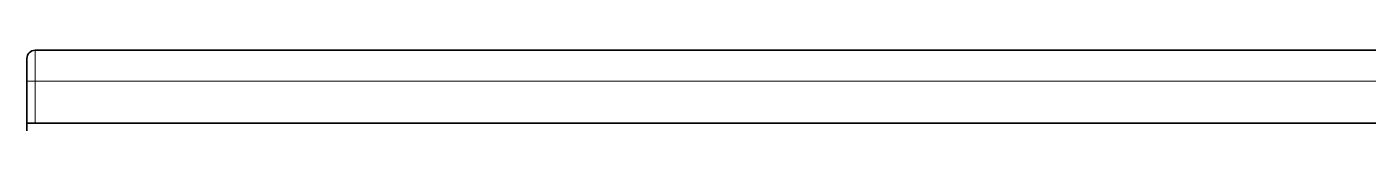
# Model space of a CAD drawing. Header units: inches. Extents: x 185496 to 352137, y 107182 to 179410.
# Drawn here: x 244178.5 to 244655.4, y 165825.7 to 165851.9 of the extents above; entities that cross this region are included whole.
import ezdxf

# ---------------------------------------------------------------- set-up
doc = ezdxf.new("R2010")
doc.units = ezdxf.units.IN
doc.header["$MEASUREMENT"] = 0

# ---------------------------------------------------------------- blocks, each defined once
blk = doc.blocks.new('RAGV')
at = {"color": 7, "lineweight": 35, "ltscale": 0.2}
blk.add_line((798911.44, -275079.87), (798911.44, -275071.87), dxfattribs=at)
at = {"color": 7, "lineweight": 13, "ltscale": 0.275}
blk.add_line((798914.44, -275079.87), (798914.44, -275068.87), dxfattribs=at)
at = {"color": 7, "lineweight": 35}
for p, q in [((798914.44, -275068.87), (799465.24, -275068.87)), ((799464.15, -275094.87), (798911.44, -275094.87))]:
    blk.add_line(p, q, dxfattribs=at)
at = {"color": 7, "lineweight": 35, "ltscale": 0.375}
blk.add_line((798911.44, -275094.87), (798911.44, -275079.87), dxfattribs=at)
at = {"color": 7, "lineweight": 13, "ltscale": 0.075}
blk.add_line((798911.44, -275079.87), (798914.44, -275079.87), dxfattribs=at)
at = {"color": 7, "lineweight": 13, "ltscale": 0.375}
blk.add_line((798914.44, -275079.87), (798914.44, -275094.87), dxfattribs=at)
at = {"color": 7, "lineweight": 13}
blk.add_line((799464.78, -275079.87), (798914.44, -275079.87), dxfattribs=at)
at = {"color": 7, "lineweight": 35, "ltscale": 0.35}
blk.add_line((798911.44, -275108.87), (798911.44, -275094.87), dxfattribs=at)
at = {"color": 7, "lineweight": 35}
blk.add_arc((798914.44, -275071.87), 3, 90, 180, dxfattribs=at)

msp = doc.modelspace()

# ---------------------------------------------------------------- block references
at = {"color": 30}
msp.add_blockref('RAGV', (-554732.89, 440920.8, 148285.2), dxfattribs=at)

doc.saveas('drawing.dxf')
